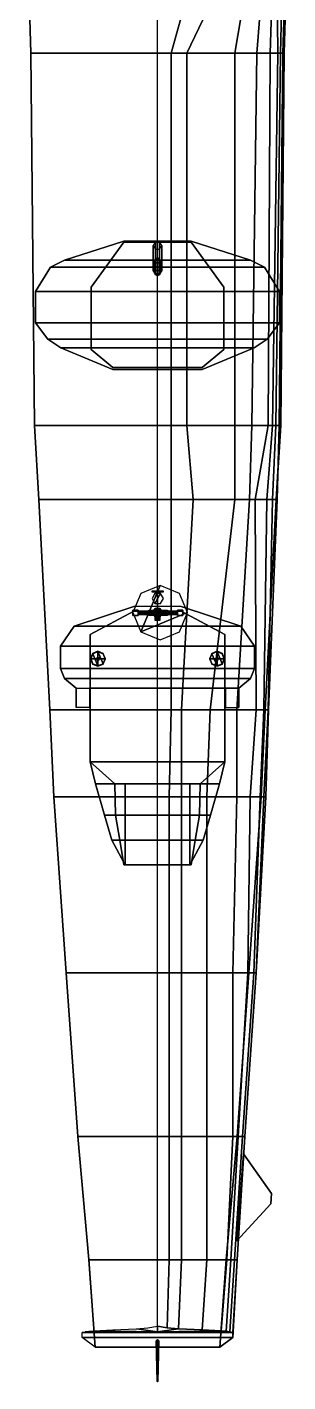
# Model space of a CAD drawing. Extents: x -5 to 5, y -58 to 57.
# Drawn here: x -5.3 to 5.3, y -58 to -3.3 of the extents above; entities that cross this region are included whole.
import ezdxf

# ---------------------------------------------------------------- set-up
doc = ezdxf.new("R2010")
doc.units = 0
doc.layers.get('0').update_dxf_attribs({"linetype": 'CONTINUOUS'})
doc.layers.add('RAILINGS', color=1, linetype='CONTINUOUS')

msp = doc.modelspace()

# ---------------------------------------------------------------- linework, layer by layer
for points in [[(-5.251, 0.676, 2.768), (-5.099, -4.398, 2.644), (5.099, -4.398, 2.644), (5.251, 0.676, 2.768)], [(1.956, 0.676, -3.329), (0.551, -4.398, -3.595), (0, -4.398, -3.623), (0, 0.676, -3.68)], [(3.618, 0.676, -2.816), (1.177, -4.398, -3.49), (0.551, -4.398, -3.595), (1.956, 0.676, -3.329)], [(3.969, 0.676, -2.673), (3.115, -4.398, -3.025), (1.177, -4.398, -3.49), (3.618, 0.676, -2.816)], [(4.406, 0.676, -2.398), (4.007, -4.398, -2.673), (3.115, -4.398, -3.025), (3.969, 0.676, -2.673)], [(4.7, 0.676, -2.132), (4.539, -4.398, -2.208), (4.007, -4.398, -2.673), (4.406, 0.676, -2.398)], [(4.795, 0.676, -1.99), (4.852, -4.398, -1.657), (4.539, -4.398, -2.208), (4.7, 0.676, -2.132)], [(5.08, 0.676, -1.344), (4.957, -4.398, -1.344), (4.852, -4.398, -1.657), (4.795, 0.676, -1.99)], [(5.204, 0.676, -0.822), (5.042, -4.398, -0.822), (4.957, -4.398, -1.344), (5.08, 0.676, -1.344)], [(5.099, -4.398, 2.644), (5.042, -4.398, -0.822), (5.204, 0.676, -0.822), (5.251, 0.676, 2.768)], [(-5.099, -4.398, 2.644), (-4.966, -19.411, 2.644), (4.966, -19.411, 2.644), (5.099, -4.398, 2.644)], [(0.551, -4.398, -3.595), (0.551, -19.411, -3.462), (0, -19.411, -3.623), (0, -4.398, -3.623)], [(1.177, -4.398, -3.49), (1.177, -19.411, -3.262), (0.551, -19.411, -3.462), (0.551, -4.398, -3.595)], [(3.115, -4.398, -3.025), (3.115, -19.411, -2.654), (1.177, -19.411, -3.262), (1.177, -4.398, -3.49)], [(4.007, -4.398, -2.673), (3.798, -19.411, -2.341), (3.115, -19.411, -2.654), (3.115, -4.398, -3.025)], [(4.539, -4.398, -2.208), (4.463, -19.411, -1.762), (3.798, -19.411, -2.341), (4.007, -4.398, -2.673)], [(4.852, -4.398, -1.657), (4.634, -19.411, -1.534), (4.463, -19.411, -1.762), (4.539, -4.398, -2.208)], [(4.957, -4.398, -1.344), (4.767, -19.411, -1.287), (4.634, -19.411, -1.534), (4.852, -4.398, -1.657)], [(5.042, -4.398, -0.822), (4.9, -19.411, -0.565), (4.767, -19.411, -1.287), (4.957, -4.398, -1.344)], [(4.966, -19.411, 2.644), (4.9, -19.411, -0.565), (5.042, -4.398, -0.822), (5.099, -4.398, 2.644)], [(-1.35, -11.98, 5.1), (-3.75, -12.75, 5.1), (3.74, -12.75, 5.1), (1.35, -11.98, 5.1)], [(-0.085, -12.013, 5.1), (-0.17, -12.16, 5.1), (-0.17, -13.16, 13.83), (-0.085, -13.01, 13.83)], [(0.085, -12.013, 5.1), (-0.085, -12.013, 5.1), (-0.085, -13.01, 13.83), (0.085, -13.01, 13.83)], [(0.17, -12.16, 5.1), (0.085, -12.013, 5.1), (0.085, -13.01, 13.83), (0.17, -13.16, 13.83)], [(-1.35, -12.02, 2.64), (-2.67, -13.84, 2.64), (-2.67, -13.84, 5.1), (-1.35, -12.02, 5.1)], [(-1.35, -12.02, 5.1), (1.35, -12.02, 5.1), (1.35, -12.02, 2.64), (-1.35, -12.02, 2.64)], [(-0.17, -12.16, 5.1), (-0.085, -12.307, 5.1), (-0.085, -13.31, 13.83), (-0.17, -13.16, 13.83)], [(-0.085, -12.307, 5.1), (0.085, -12.307, 5.1), (0.085, -13.31, 13.83), (-0.085, -13.31, 13.83)], [(0.085, -12.307, 5.1), (0.17, -12.16, 5.1), (0.17, -13.16, 13.83), (0.085, -13.31, 13.83)], [(1.35, -12.02, 5.1), (2.67, -13.84, 5.1), (2.67, -13.84, 2.64), (1.35, -12.02, 2.64)], [(-4.31, -13.03, 5.1), (-4.91, -14.01, 5.1), (4.91, -14.01, 5.1), (4.31, -13.03, 5.1)], [(-3.74, -12.75, 5.1), (-4.31, -13.03, 5.1), (4.31, -13.03, 5.1), (3.74, -12.75, 5.1)], [(0.17, -13.16, 13.83), (0.085, -13.01, 13.83), (-0.085, -13.01, 13.83), (-0.17, -13.16, 13.83)], [(0, -12.64, 12.75), (-0.13, -12.77, 12.75), (-0.1, -13.33, 20.96), (0, -13.27, 20.96)], [(0, -12.9, 12.75), (-0.13, -12.77, 12.75), (0, -12.64, 12.75), (0.13, -12.77, 12.75)], [(-0.13, -12.77, 12.75), (0, -12.9, 12.75), (0, -13.38, 20.96), (-0.1, -13.33, 20.96)], [(0.13, -12.77, 12.75), (0, -12.64, 12.75), (0, -13.27, 20.96), (0.1, -13.33, 20.96)], [(0, -12.9, 12.75), (0.13, -12.77, 12.75), (0.1, -13.33, 20.96), (0, -13.38, 20.96)], [(0.085, -13.31, 13.83), (0.17, -13.16, 13.83), (-0.17, -13.16, 13.83), (-0.085, -13.31, 13.83)], [(0.1, -13.33, 20.96), (0, -13.27, 20.96), (-0.1, -13.33, 20.96), (0, -13.38, 20.96)], [(-4.91, -14.01, 5.1), (-4.91, -15.28, 5.1), (4.91, -15.28, 5.1), (4.91, -14.01, 5.1)], [(-2.67, -13.84, 2.64), (-2.67, -16.35, 2.64), (-2.67, -16.35, 5.1), (-2.67, -13.84, 5.1)], [(2.67, -13.84, 5.1), (2.67, -16.35, 5.1), (2.67, -16.35, 2.64), (2.67, -13.84, 2.64)], [(-4.91, -15.28, 5.1), (-4.42, -15.93, 5.1), (4.42, -15.93, 5.1), (4.91, -15.28, 5.1)], [(-4.42, -15.93, 5.1), (-3.89, -16.28, 5.1), (3.89, -16.28, 5.1), (4.42, -15.93, 5.1)], [(-3.89, -16.28, 5.1), (-1.8, -17.15, 5.1), (1.8, -17.15, 5.1), (3.89, -16.28, 5.1)], [(-2.67, -16.35, 2.64), (-1.8, -17.07, 2.64), (-1.8, -17.07, 5.1), (-2.67, -16.35, 5.1)], [(2.67, -16.35, 5.1), (1.8, -17.07, 5.1), (1.8, -17.07, 2.64), (2.67, -16.35, 2.64)], [(-1.8, -17.07, 2.64), (1.8, -17.07, 2.64), (1.8, -17.07, 5.1), (-1.8, -17.07, 5.1)], [(-4.966, -19.411, 2.644), (-4.786, -22.4, 2.644), (4.786, -22.4, 2.644), (4.966, -19.411, 2.644)], [(0.551, -19.411, -3.462), (0.551, -22.4, -3.3), (0, -22.4, -3.623), (0, -19.411, -3.623)], [(1.177, -19.411, -3.262), (1.443, -22.4, -2.854), (0.551, -22.4, -3.3), (0.551, -19.411, -3.462)], [(3.115, -19.411, -2.654), (3.115, -22.4, -2.199), (1.443, -22.4, -2.854), (1.177, -19.411, -3.262)], [(3.798, -19.411, -2.341), (3.703, -22.4, -1.914), (3.115, -22.4, -2.199), (3.115, -19.411, -2.654)], [(4.463, -19.411, -1.762), (3.931, -22.4, -1.762), (3.703, -22.4, -1.914), (3.798, -19.411, -2.341)], [(4.634, -19.411, -1.534), (4.397, -22.4, -1.335), (3.931, -22.4, -1.762), (4.463, -19.411, -1.762)], [(4.767, -19.411, -1.287), (4.634, -22.4, -0.974), (4.397, -22.4, -1.335), (4.634, -19.411, -1.534)], [(4.9, -19.411, -0.565), (4.824, -22.4, -0.357), (4.634, -22.4, -0.974), (4.767, -19.411, -1.287)], [(4.786, -22.4, 2.644), (4.824, -22.4, -0.357), (4.9, -19.411, -0.565), (4.966, -19.411, 2.644)], [(-4.786, -22.4, 2.644), (-4.33, -30.882, 2.893), (4.33, -30.882, 2.893), (4.786, -22.4, 2.644)], [(0.551, -22.4, -3.3), (0.551, -30.882, -2.738), (0, -30.882, -3.308), (0, -22.4, -3.623)], [(1.443, -22.4, -2.854), (0.969, -30.882, -2.472), (0.551, -30.882, -2.738), (0.551, -22.4, -3.3)], [(3.115, -22.4, -2.199), (2.127, -30.882, -1.969), (0.969, -30.882, -2.472), (1.443, -22.4, -2.854)], [(3.703, -22.4, -1.914), (3.2, -30.882, -1.551), (2.127, -30.882, -1.969), (3.115, -22.4, -2.199)], [(3.931, -22.4, -1.762), (3.979, -30.882, -1.086), (3.2, -30.882, -1.551), (3.703, -22.4, -1.914)], [(4.397, -22.4, -1.335), (4.283, -30.882, -0.744), (3.979, -30.882, -1.086), (3.931, -22.4, -1.762)], [(4.634, -22.4, -0.974), (4.463, -30.882, -0.051), (4.283, -30.882, -0.744), (4.397, -22.4, -1.335)], [(4.33, -30.882, 2.893), (4.472, -30.882, 0.624), (4.824, -22.4, -0.357), (4.786, -22.4, 2.644)], [(4.824, -22.4, -0.357), (4.472, -30.882, 0.624), (4.463, -30.882, -0.051), (4.634, -22.4, -0.974)], [(-0.668, -26.182, 6.14), (-0.99, -26.96, 6.14), (-0.668, -27.738, 6.14), (0.11, -25.86, 6.14)], [(0.11, -25.86, 6.14), (-0.668, -27.738, 6.14), (1.21, -26.96, 6.14), (0.888, -26.182, 6.14)], [(-0.105, -26.589, 6.83), (0.125, -26.191, 6.83), (-0.105, -26.191, 6.83), (-0.22, -26.39, 6.83)], [(-0.21, -26.08, 7.33), (0.23, -26.08, 7.33), (0.23, -26.13, 7.05), (-0.21, -26.13, 7.05)], [(0.125, -26.589, 6.83), (0.24, -26.39, 6.83), (0.125, -26.191, 6.83), (-0.105, -26.589, 6.83)], [(0, -26.13, 6.83), (0, -26.13, 7.05), (0, -26.08, 7.33), (0, -26.09, 6.81)], [(0, -26.38, 6.83), (0, -26.13, 6.83), (0, -26.09, 6.81), (0, -26.45, 6.8)], [(-0.95, -26.71, 5.04), (-3.35, -27.51, 5.04), (3.35, -27.51, 5.04), (0.95, -26.71, 5.04)], [(0, -26.8, 6.72), (0, -26.47, 6.83), (0, -26.38, 6.83), (0, -26.8, 6.65)], [(-2.71, -27.84, 5.04), (-0.95, -26.9, 5.04), (-0.95, -26.9, 2.77), (-2.71, -27.84, 2.8)], [(-0.78, -27.08, 7.55), (-0.99, -27.08, 7.55), (-0.99, -26.86, 7.55), (-0.78, -26.86, 7.55)], [(-0.99, -26.86, 7.55), (-0.99, -27.08, 7.55), (-0.99, -27.08, 7.77), (-0.99, -26.86, 7.77)], [(-0.78, -26.86, 7.55), (-0.99, -26.86, 7.55), (-0.99, -26.86, 7.77), (-0.78, -26.86, 7.77)], [(-0.99, -26.86, 7.77), (-0.99, -27.08, 7.77), (-0.78, -27.08, 7.77), (-0.78, -26.86, 7.77)], [(-0.78, -27.08, 7.77), (-0.99, -27.08, 7.77), (-0.99, -27.08, 7.55), (-0.78, -27.08, 7.55)], [(0.95, -26.9, 2.77), (-0.95, -26.9, 2.77), (-0.95, -26.9, 5.04), (0.95, -26.9, 5.04)], [(-0.78, -26.86, 7.77), (-0.78, -27.08, 7.77), (-0.78, -27.08, 7.55), (-0.78, -26.86, 7.55)], [(0.81, -26.9, 7.66), (0.81, -26.935, 7.599), (-0.78, -26.935, 7.599), (-0.78, -26.9, 7.66)], [(0.81, -26.935, 7.721), (0.81, -26.9, 7.66), (-0.78, -26.9, 7.66), (-0.78, -26.935, 7.721)], [(0.81, -26.935, 7.599), (0.81, -27.005, 7.599), (-0.78, -27.005, 7.599), (-0.78, -26.935, 7.599)], [(0.81, -27.005, 7.721), (0.81, -26.935, 7.721), (-0.78, -26.935, 7.721), (-0.78, -27.005, 7.721)], [(0.81, -27.005, 7.599), (0.81, -27.04, 7.66), (-0.78, -27.04, 7.66), (-0.78, -27.005, 7.599)], [(0.81, -27.04, 7.66), (0.81, -27.005, 7.721), (-0.78, -27.005, 7.721), (-0.78, -27.04, 7.66)], [(1.21, -26.96, 6.14), (-0.668, -27.738, 6.14), (0.11, -28.06, 6.14), (0.888, -27.738, 6.14)], [(-0.35, -27.08, 7.37), (-0.35, -27.08, 7.82), (-0.35, -26.86, 7.82), (-0.35, -26.86, 7.37)], [(0.4, -27.08, 7.37), (-0.35, -27.08, 7.37), (-0.35, -26.86, 7.37), (0.4, -26.86, 7.37)], [(-0.1, -26.787, 5.04), (-0.2, -26.96, 5.04), (-0.2, -26.96, 6.14), (-0.1, -26.787, 6.14)], [(-0.2, -26.96, 5.04), (-0.1, -27.133, 5.04), (-0.1, -27.133, 6.14), (-0.2, -26.96, 6.14)], [(0, -26.82, 6.57), (-0.13, -26.895, 6.57), (-0.13, -27.045, 6.57), (0.13, -26.895, 6.57)], [(0, -26.82, 6.14), (-0.13, -26.895, 6.14), (-0.13, -26.895, 6.57), (0, -26.82, 6.57)], [(0.13, -26.895, 6.57), (-0.13, -27.045, 6.57), (0, -27.12, 6.57), (0.13, -27.045, 6.57)], [(-0.13, -26.895, 6.14), (-0.13, -27.045, 6.14), (-0.13, -27.045, 6.57), (-0.13, -26.895, 6.57)], [(-0.13, -27.045, 6.14), (0, -27.12, 6.14), (0, -27.12, 6.57), (-0.13, -27.045, 6.57)], [(0.1, -26.787, 5.04), (-0.1, -26.787, 5.04), (-0.1, -26.787, 6.14), (0.1, -26.787, 6.14)], [(-0.1, -27.133, 5.04), (0.1, -27.133, 5.04), (0.1, -27.133, 6.14), (-0.1, -27.133, 6.14)], [(0.09, -27.28, 6.99), (-0.09, -27.28, 6.99), (-0.09, -26.86, 6.99), (0.09, -26.86, 6.99)], [(0.09, -27.28, 7.2), (-0.09, -27.28, 7.2), (-0.09, -26.86, 7.2), (0.09, -26.86, 7.2)], [(0, -26.89, 6.57), (-0.069, -26.93, 6.57), (-0.069, -26.93, 7.37), (0, -26.89, 7.37)], [(-0.069, -26.93, 6.57), (-0.069, -27.01, 6.57), (-0.069, -27.01, 7.37), (-0.069, -26.93, 7.37)], [(-0.069, -27.01, 6.57), (0, -27.05, 6.57), (0, -27.05, 7.37), (-0.069, -27.01, 7.37)], [(0, -27.11, 6.9), (0, -27.27, 6.9), (-0.069, -27.23, 6.9), (-0.069, -27.15, 6.9)], [(0, -27.27, 7.31), (0, -27.11, 7.31), (-0.069, -27.15, 7.31), (-0.069, -27.23, 7.31)], [(0, -27.11, 6.9), (-0.069, -27.15, 6.9), (-0.069, -27.15, 7.31), (0, -27.11, 7.31)], [(-0.069, -27.15, 6.9), (-0.069, -27.23, 6.9), (-0.069, -27.23, 7.31), (-0.069, -27.15, 7.31)], [(-0.069, -27.23, 6.9), (0, -27.27, 6.9), (0, -27.27, 7.31), (-0.069, -27.23, 7.31)], [(0, -26.89, 6.72), (0, -26.8, 6.72), (0, -26.8, 6.65), (0, -26.89, 6.65)], [(0.13, -26.895, 6.14), (0, -26.82, 6.14), (0, -26.82, 6.57), (0.13, -26.895, 6.57)], [(0.069, -26.93, 6.57), (0, -26.89, 6.57), (0, -26.89, 7.37), (0.069, -26.93, 7.37)], [(0, -27.05, 6.57), (0.069, -27.01, 6.57), (0.069, -27.01, 7.37), (0, -27.05, 7.37)], [(0, -27.12, 6.14), (0.13, -27.045, 6.14), (0.13, -27.045, 6.57), (0, -27.12, 6.57)], [(0.069, -27.15, 6.9), (0.069, -27.23, 6.9), (0, -27.27, 6.9), (0, -27.11, 6.9)], [(0.069, -27.23, 7.31), (0.069, -27.15, 7.31), (0, -27.11, 7.31), (0, -27.27, 7.31)], [(0.069, -27.15, 6.9), (0, -27.11, 6.9), (0, -27.11, 7.31), (0.069, -27.15, 7.31)], [(0, -27.27, 6.9), (0.069, -27.23, 6.9), (0.069, -27.23, 7.31), (0, -27.27, 7.31)], [(0.069, -27.01, 6.57), (0.069, -26.93, 6.57), (0.069, -26.93, 7.37), (0.069, -27.01, 7.37)], [(0.069, -27.23, 6.9), (0.069, -27.15, 6.9), (0.069, -27.15, 7.31), (0.069, -27.23, 7.31)], [(0.2, -26.96, 5.04), (0.1, -26.787, 5.04), (0.1, -26.787, 6.14), (0.2, -26.96, 6.14)], [(0.1, -27.133, 5.04), (0.2, -26.96, 5.04), (0.2, -26.96, 6.14), (0.1, -27.133, 6.14)], [(0.13, -27.045, 6.14), (0.13, -26.895, 6.14), (0.13, -26.895, 6.57), (0.13, -27.045, 6.57)], [(0.4, -27.08, 7.37), (0.4, -27.08, 7.82), (0.4, -26.86, 7.82), (0.4, -26.86, 7.37)], [(0.81, -26.86, 7.77), (0.81, -27.08, 7.77), (1.02, -27.08, 7.77), (1.02, -26.86, 7.77)], [(1.02, -27.08, 7.55), (0.81, -27.08, 7.55), (0.81, -26.86, 7.55), (1.02, -26.86, 7.55)], [(0.81, -26.86, 7.55), (0.81, -27.08, 7.55), (0.81, -27.08, 7.77), (0.81, -26.86, 7.77)], [(1.02, -26.86, 7.55), (0.81, -26.86, 7.55), (0.81, -26.86, 7.77), (1.02, -26.86, 7.77)], [(1.02, -27.08, 7.77), (0.81, -27.08, 7.77), (0.81, -27.08, 7.55), (1.02, -27.08, 7.55)], [(2.71, -27.84, 2.8), (0.95, -26.9, 2.77), (0.95, -26.9, 5.04), (2.71, -27.84, 5.04)], [(1.02, -26.86, 7.77), (1.02, -27.08, 7.77), (1.02, -27.08, 7.55), (1.02, -26.86, 7.55)], [(-3.35, -27.51, 5.04), (-3.91, -28.31, 5.04), (3.91, -28.31, 5.04), (3.35, -27.51, 5.04)], [(-2.71, -27.84, 2.8), (-2.71, -32.98, 2.91), (-2.71, -32.98, 5.04), (-2.71, -27.84, 5.04)], [(2.71, -27.84, 5.04), (2.71, -32.98, 5.04), (2.71, -32.98, 2.91), (2.71, -27.84, 2.8)], [(-3.91, -28.31, 5.04), (-3.91, -29.21, 5.04), (3.91, -29.21, 5.04), (3.91, -28.31, 5.04)], [(-2.69, -28.82, 5.16), (-2.605, -28.615, 5.16), (-2.612, -28.608, 5.04), (-2.7, -28.82, 5.04)], [(-2.605, -29.025, 5.16), (-2.69, -28.82, 5.16), (-2.7, -28.82, 5.04), (-2.612, -29.032, 5.04)], [(-2.69, -28.82, 5.16), (-2.605, -29.025, 5.16), (-2.4, -29.11, 5.16), (-2.605, -28.615, 5.16)], [(-2.34, -28.82, 5.78), (-2.46, -28.82, 5.78), (-2.69, -28.82, 5.16), (-2.11, -28.82, 5.16)], [(-2.11, -28.82, 5.16), (-2.69, -28.82, 5.16), (-2.46, -28.82, 5.78), (-2.34, -28.82, 5.78)], [(-2.605, -28.615, 5.16), (-2.4, -28.53, 5.16), (-2.4, -28.52, 5.04), (-2.612, -28.608, 5.04)], [(-2.605, -28.615, 5.16), (-2.4, -29.11, 5.16), (-2.195, -29.025, 5.16), (-2.4, -28.53, 5.16)], [(-2.43, -28.768, 5.16), (-2.46, -28.82, 5.16), (-2.46, -28.82, 6.35), (-2.43, -28.768, 6.35)], [(-2.46, -28.82, 5.16), (-2.43, -28.872, 5.16), (-2.43, -28.872, 6.35), (-2.46, -28.82, 6.35)], [(-2.37, -28.768, 5.16), (-2.43, -28.768, 5.16), (-2.43, -28.768, 6.35), (-2.37, -28.768, 6.35)], [(-2.43, -28.872, 5.16), (-2.37, -28.872, 5.16), (-2.37, -28.872, 6.35), (-2.43, -28.872, 6.35)], [(-2.4, -28.53, 5.16), (-2.195, -28.615, 5.16), (-2.188, -28.608, 5.04), (-2.4, -28.52, 5.04)], [(-2.4, -28.88, 5.78), (-2.4, -28.76, 5.78), (-2.4, -28.53, 5.16), (-2.4, -29.11, 5.16)], [(-2.4, -29.11, 5.16), (-2.4, -28.53, 5.16), (-2.4, -28.76, 5.78), (-2.4, -28.88, 5.78)], [(-2.4, -28.53, 5.16), (-2.195, -29.025, 5.16), (-2.11, -28.82, 5.16), (-2.195, -28.615, 5.16)], [(-2.34, -28.82, 5.16), (-2.37, -28.768, 5.16), (-2.37, -28.768, 6.35), (-2.34, -28.82, 6.35)], [(-2.37, -28.872, 5.16), (-2.34, -28.82, 5.16), (-2.34, -28.82, 6.35), (-2.37, -28.872, 6.35)], [(-2.195, -28.615, 5.16), (-2.11, -28.82, 5.16), (-2.1, -28.82, 5.04), (-2.188, -28.608, 5.04)], [(-2.11, -28.82, 5.16), (-2.195, -29.025, 5.16), (-2.188, -29.032, 5.04), (-2.1, -28.82, 5.04)], [(2.11, -28.82, 5.16), (2.195, -28.615, 5.16), (2.188, -28.608, 5.04), (2.1, -28.82, 5.04)], [(2.195, -29.025, 5.16), (2.11, -28.82, 5.16), (2.1, -28.82, 5.04), (2.188, -29.032, 5.04)], [(2.11, -28.82, 5.16), (2.195, -29.025, 5.16), (2.4, -29.11, 5.16), (2.195, -28.615, 5.16)], [(2.46, -28.82, 5.78), (2.34, -28.82, 5.78), (2.11, -28.82, 5.16), (2.69, -28.82, 5.16)], [(2.69, -28.82, 5.16), (2.11, -28.82, 5.16), (2.34, -28.82, 5.78), (2.46, -28.82, 5.78)], [(2.195, -28.615, 5.16), (2.4, -28.53, 5.16), (2.4, -28.52, 5.04), (2.188, -28.608, 5.04)], [(2.195, -28.615, 5.16), (2.4, -29.11, 5.16), (2.605, -29.025, 5.16), (2.4, -28.53, 5.16)], [(2.37, -28.768, 5.16), (2.34, -28.82, 5.16), (2.34, -28.82, 6.35), (2.37, -28.768, 6.35)], [(2.34, -28.82, 5.16), (2.37, -28.872, 5.16), (2.37, -28.872, 6.35), (2.34, -28.82, 6.35)], [(2.43, -28.768, 5.16), (2.37, -28.768, 5.16), (2.37, -28.768, 6.35), (2.43, -28.768, 6.35)], [(2.37, -28.872, 5.16), (2.43, -28.872, 5.16), (2.43, -28.872, 6.35), (2.37, -28.872, 6.35)], [(2.4, -28.53, 5.16), (2.605, -28.615, 5.16), (2.612, -28.608, 5.04), (2.4, -28.52, 5.04)], [(2.4, -28.88, 5.78), (2.4, -28.76, 5.78), (2.4, -28.53, 5.16), (2.4, -29.11, 5.16)], [(2.4, -29.11, 5.16), (2.4, -28.53, 5.16), (2.4, -28.76, 5.78), (2.4, -28.88, 5.78)], [(2.4, -28.53, 5.16), (2.605, -29.025, 5.16), (2.69, -28.82, 5.16), (2.605, -28.615, 5.16)], [(2.46, -28.82, 5.16), (2.43, -28.768, 5.16), (2.43, -28.768, 6.35), (2.46, -28.82, 6.35)], [(2.43, -28.872, 5.16), (2.46, -28.82, 5.16), (2.46, -28.82, 6.35), (2.43, -28.872, 6.35)], [(2.605, -28.615, 5.16), (2.69, -28.82, 5.16), (2.7, -28.82, 5.04), (2.612, -28.608, 5.04)], [(2.69, -28.82, 5.16), (2.605, -29.025, 5.16), (2.612, -29.032, 5.04), (2.7, -28.82, 5.04)], [(-3.91, -29.21, 5.04), (-3.74, -29.61, 5.04), (3.74, -29.61, 5.04), (3.91, -29.21, 5.04)], [(-2.4, -29.11, 5.16), (-2.605, -29.025, 5.16), (-2.612, -29.032, 5.04), (-2.4, -29.12, 5.04)], [(-2.195, -29.025, 5.16), (-2.4, -29.11, 5.16), (-2.4, -29.12, 5.04), (-2.188, -29.032, 5.04)], [(2.4, -29.11, 5.16), (2.195, -29.025, 5.16), (2.188, -29.032, 5.04), (2.4, -29.12, 5.04)], [(2.605, -29.025, 5.16), (2.4, -29.11, 5.16), (2.4, -29.12, 5.04), (2.612, -29.032, 5.04)], [(-3.74, -29.61, 5.04), (-3.27, -30.01, 5.04), (3.27, -30.01, 5.04), (3.74, -29.61, 5.04)], [(-2.74, -30.01, 5.04), (-2.74, -30.79, 2.88), (-3.27, -30.79, 2.88), (-3.27, -30.01, 5.04)], [(-2.71, -32.98, 5.04), (2.71, -32.98, 5.04), (2.71, -30.01, 5.04), (-2.71, -30.01, 5.04)], [(2.74, -30.01, 5.04), (2.74, -30.79, 2.88), (3.27, -30.79, 2.88), (3.27, -30.01, 5.04)], [(-4.33, -30.882, 2.893), (-4.169, -34.385, 2.913), (4.169, -34.385, 2.913), (4.33, -30.882, 2.893)], [(0.551, -30.882, -2.738), (0.465, -34.385, -2.442), (0, -34.385, -2.841), (0, -30.882, -3.308)], [(0.969, -30.882, -2.472), (0.969, -34.385, -2.139), (0.465, -34.385, -2.442), (0.551, -30.882, -2.738)], [(2.127, -30.882, -1.969), (1.985, -34.385, -1.635), (0.969, -34.385, -2.139), (0.969, -30.882, -2.472)], [(3.2, -30.882, -1.551), (3.2, -34.385, -1.236), (1.985, -34.385, -1.635), (2.127, -30.882, -1.969)], [(3.979, -30.882, -1.086), (3.732, -34.385, -0.999), (3.2, -34.385, -1.236), (3.2, -30.882, -1.551)], [(4.283, -30.882, -0.744), (4.14, -34.385, -0.581), (3.732, -34.385, -0.999), (3.979, -30.882, -1.086)], [(4.463, -30.882, -0.051), (4.283, -34.385, -0.031), (4.14, -34.385, -0.581), (4.283, -30.882, -0.744)], [(4.169, -34.385, 2.913), (4.359, -34.385, 0.644), (4.472, -30.882, 0.624), (4.33, -30.882, 2.893)], [(4.472, -30.882, 0.624), (4.359, -34.385, 0.644), (4.283, -34.385, -0.031), (4.463, -30.882, -0.051)], [(-2.71, -32.98, 2.9), (-1.72, -33.87, 2.91), (-1.72, -33.87, 5.04), (-2.71, -32.98, 5.04)], [(-1.72, -33.87, 5.04), (1.72, -33.87, 5.04), (2.71, -32.98, 5.04), (-2.71, -32.98, 5.04)], [(-2.71, -32.98, 5.04), (-2.5, -33.87, 5.66), (-1.72, -33.87, 5.04), (-2.71, -32.98, 5.04)], [(-2.71, -32.98, 5.04), (-1.72, -33.87, 5.04), (-2.5, -33.87, 5.66), (-2.71, -32.98, 5.04)], [(2.71, -32.98, 5.04), (1.72, -33.87, 5.04), (1.72, -33.87, 2.91), (2.71, -32.98, 2.9)], [(2.71, -32.98, 5.04), (1.72, -33.87, 5.04), (2.5, -33.87, 5.66), (2.71, -32.98, 5.04)], [(2.71, -32.98, 5.04), (2.5, -33.87, 5.66), (1.72, -33.87, 5.04), (2.71, -32.98, 5.04)], [(-2.5, -33.87, 5.66), (-2.13, -35.13, 5.99), (-1.69, -35.13, 5.67), (-1.72, -33.87, 5.04)], [(-1.72, -33.87, 5.04), (-1.69, -35.13, 5.67), (-2.13, -35.13, 5.99), (-2.5, -33.87, 5.66)], [(-1.72, -33.87, 2.91), (1.72, -33.87, 2.91), (1.72, -33.87, 5.04), (-1.72, -33.87, 5.04)], [(-1.72, -33.87, 5.04), (-1.69, -35.13, 5.67), (1.69, -35.13, 5.67), (1.72, -33.87, 5.04)], [(1.72, -33.87, 5.04), (1.69, -35.13, 5.67), (-1.69, -35.13, 5.67), (-1.72, -33.87, 5.04)], [(-1.3, -33.87, 5.04), (-1.3, -34.12, 4.52), (-1.3, -35.13, 5.22), (-1.3, -35.13, 5.67)], [(-1.3, -35.13, 5.67), (-1.3, -35.13, 5.22), (-1.3, -34.12, 4.52), (-1.3, -33.87, 5.04)], [(-1.3, -33.87, 5.04), (-1.3, -34.12, 4.52), (-1.3, -34, 2.91), (-1.3, -33.87, 2.91)], [(-1.3, -33.87, 2.91), (-1.3, -34, 2.91), (-1.3, -34.12, 4.52), (-1.3, -33.87, 5.04)], [(1.3, -33.87, 5.04), (1.3, -34.12, 4.52), (1.3, -35.13, 5.22), (1.3, -35.13, 5.67)], [(1.3, -35.13, 5.67), (1.3, -35.13, 5.22), (1.3, -34.12, 4.52), (1.3, -33.87, 5.04)], [(1.3, -33.87, 5.04), (1.3, -34.12, 4.52), (1.3, -34, 2.91), (1.3, -33.87, 2.91)], [(1.3, -33.87, 2.91), (1.3, -34, 2.91), (1.3, -34.12, 4.52), (1.3, -33.87, 5.04)], [(1.72, -33.87, 5.04), (1.69, -35.13, 5.67), (2.13, -35.13, 5.99), (2.5, -33.87, 5.66)], [(2.5, -33.87, 5.66), (2.13, -35.13, 5.99), (1.69, -35.13, 5.67), (1.72, -33.87, 5.04)], [(-4.169, -34.385, 2.913), (-3.684, -41.478, 2.822), (3.684, -41.478, 2.822), (4.169, -34.385, 2.913)], [(0.465, -34.385, -2.442), (0.465, -41.478, -1.707), (0, -41.478, -1.954), (0, -34.385, -2.841)], [(0.969, -34.385, -2.139), (0.969, -41.478, -1.46), (0.465, -41.478, -1.707), (0.465, -34.385, -2.442)], [(1.985, -34.385, -1.635), (1.985, -41.478, -1.014), (0.969, -41.478, -1.46), (0.969, -34.385, -2.139)], [(3.2, -34.385, -1.236), (3.039, -41.478, -0.701), (1.985, -41.478, -1.014), (1.985, -34.385, -1.635)], [(3.732, -34.385, -0.999), (3.637, -41.478, -0.568), (3.039, -41.478, -0.701), (3.2, -34.385, -1.236)], [(4.14, -34.385, -0.581), (3.884, -41.478, -0.245), (3.637, -41.478, -0.568), (3.732, -34.385, -0.999)], [(3.684, -41.478, 2.822), (3.969, -41.478, 0.534), (4.359, -34.385, 0.644), (4.169, -34.385, 2.913)], [(4.283, -34.385, -0.031), (3.969, -41.478, 0.097), (3.884, -41.478, -0.245), (4.14, -34.385, -0.581)], [(4.359, -34.385, 0.644), (3.969, -41.478, 0.534), (3.969, -41.478, 0.097), (4.283, -34.385, -0.031)], [(-1.69, -35.13, 5.67), (-1.52, -36.13, 5.95), (-1.84, -36.13, 6.13), (-2.13, -35.13, 5.99)], [(-2.13, -35.13, 5.99), (-1.84, -36.13, 6.13), (-1.52, -36.13, 5.95), (-1.69, -35.13, 5.67)], [(-1.69, -35.13, 5.67), (-1.52, -36.13, 5.95), (1.52, -36.13, 5.95), (1.69, -35.13, 5.67)], [(1.69, -35.13, 5.67), (1.52, -36.13, 5.95), (-1.52, -36.13, 5.95), (-1.69, -35.13, 5.67)], [(-1.3, -36.13, 5.95), (-1.3, -36.13, 5.79), (-1.3, -35.13, 5.22), (-1.3, -35.13, 5.67)], [(-1.3, -35.13, 5.67), (-1.3, -35.13, 5.22), (-1.3, -36.13, 5.79), (-1.3, -36.13, 5.95)], [(1.3, -36.13, 5.95), (1.3, -36.13, 5.79), (1.3, -35.13, 5.22), (1.3, -35.13, 5.67)], [(1.3, -35.13, 5.67), (1.3, -35.13, 5.22), (1.3, -36.13, 5.79), (1.3, -36.13, 5.95)], [(1.69, -35.13, 5.67), (1.52, -36.13, 5.95), (1.84, -36.13, 6.13), (2.13, -35.13, 5.99)], [(2.13, -35.13, 5.99), (1.84, -36.13, 6.13), (1.52, -36.13, 5.95), (1.69, -35.13, 5.67)], [(-1.84, -36.13, 6.13), (-1.36, -37.03, 6.17), (-1.36, -37.13, 6), (-1.52, -36.13, 5.95)], [(-1.52, -36.13, 5.95), (-1.36, -37.13, 6), (-1.36, -37.03, 6.17), (-1.84, -36.13, 6.13)], [(-1.52, -36.13, 5.95), (-1.36, -37.13, 6), (1.36, -37.13, 6), (1.52, -36.13, 5.95)], [(1.52, -36.13, 5.95), (1.36, -37.13, 6), (-1.36, -37.13, 6), (-1.52, -36.13, 5.95)], [(-1.3, -36.13, 5.95), (-1.3, -36.13, 5.78), (-1.3, -37.13, 5.94), (-1.3, -37.13, 6)], [(-1.3, -37.13, 6), (-1.3, -37.13, 5.94), (-1.3, -36.13, 5.78), (-1.3, -36.13, 5.95)], [(1.3, -37.13, 6), (1.3, -37.13, 5.94), (1.3, -36.13, 5.78), (1.3, -36.13, 5.95)], [(1.3, -36.13, 5.95), (1.3, -36.13, 5.78), (1.3, -37.13, 5.94), (1.3, -37.13, 6)], [(1.84, -36.13, 6.13), (1.36, -37.03, 6.17), (1.36, -37.13, 6), (1.52, -36.13, 5.95)], [(1.52, -36.13, 5.95), (1.36, -37.13, 6), (1.36, -37.03, 6.17), (1.84, -36.13, 6.13)], [(-3.684, -41.478, 2.822), (-3.21, -48.085, 2.791), (3.21, -48.085, 2.791), (3.684, -41.478, 2.822)], [(0.465, -41.478, -1.707), (0.465, -48.085, -0.989), (0, -48.085, -1.15), (0, -41.478, -1.954)], [(0.969, -41.478, -1.46), (0.969, -48.085, -0.837), (0.465, -48.085, -0.989), (0.465, -41.478, -1.707)], [(1.985, -41.478, -1.014), (1.985, -48.085, -0.571), (0.969, -48.085, -0.837), (0.969, -41.478, -1.46)], [(3.039, -41.478, -0.701), (3.039, -48.085, -0.457), (1.985, -48.085, -0.571), (1.985, -41.478, -1.014)], [(3.637, -41.478, -0.568), (3.248, -48.085, -0.457), (3.039, -48.085, -0.457), (3.039, -41.478, -0.701)], [(3.21, -48.085, 2.791), (3.523, -48.085, 0.635), (3.969, -41.478, 0.534), (3.684, -41.478, 2.822)], [(3.884, -41.478, -0.245), (3.428, -48.085, -0.305), (3.248, -48.085, -0.457), (3.637, -41.478, -0.568)], [(3.969, -41.478, 0.097), (3.523, -48.085, 0.008), (3.428, -48.085, -0.305), (3.884, -41.478, -0.245)], [(3.969, -41.478, 0.534), (3.523, -48.085, 0.635), (3.523, -48.085, 0.008), (3.969, -41.478, 0.097)], [(-3.21, -48.085, 2.791), (-2.763, -53.054, 2.84), (2.763, -53.054, 2.84), (3.21, -48.085, 2.791)], [(0.465, -48.085, -0.989), (0.465, -53.054, -0.426), (0, -53.054, -0.521), (0, -48.085, -1.15)], [(0.969, -48.085, -0.837), (0.969, -53.054, -0.322), (0.465, -53.054, -0.426), (0.465, -48.085, -0.989)], [(1.985, -48.085, -0.571), (1.985, -53.054, -0.18), (0.969, -53.054, -0.322), (0.969, -48.085, -0.837)], [(3.039, -48.085, -0.457), (2.792, -53.054, -0.104), (1.985, -53.054, -0.18), (1.985, -48.085, -0.571)], [(2.763, -53.054, 2.84), (3.21, -53.054, 0.751), (3.523, -48.085, 0.635), (3.21, -48.085, 2.791)], [(3.248, -48.085, -0.457), (2.953, -53.054, -0.094), (2.792, -53.054, -0.104), (3.039, -48.085, -0.457)], [(3.428, -48.085, -0.305), (3.096, -53.054, -0.018), (2.953, -53.054, -0.094), (3.248, -48.085, -0.457)], [(3.523, -48.085, 0.008), (3.21, -53.054, 0.124), (3.096, -53.054, -0.018), (3.428, -48.085, -0.305)], [(3.523, -48.085, 0.635), (3.21, -53.054, 0.751), (3.21, -53.054, 0.124), (3.523, -48.085, 0.008)], [(3.2, -52.29, 0.66), (3.47, -48.79, 0.66), (4.59, -50.38, 0.66), (4.57, -50.8, 0.66)], [(4.57, -50.8, 0.66), (4.59, -50.38, 0.66), (3.47, -48.79, 0.66), (3.2, -52.29, 0.66)], [(-2.763, -53.054, 2.84), (-2.51, -56.58, 2.84), (2.51, -56.58, 2.84), (2.763, -53.054, 2.84)], [(0.465, -53.054, -0.426), (0.39, -55.8, -0.29), (0, -55.73, -0.33), (0, -53.054, -0.521)], [(0.969, -53.054, -0.322), (0.84, -55.84, -0.24), (0.39, -55.8, -0.29), (0.465, -53.054, -0.426)], [(1.985, -53.054, -0.18), (1.8, -55.88, -0.18), (0.84, -55.84, -0.24), (0.969, -53.054, -0.322)], [(2.792, -53.054, -0.104), (2.57, -55.92, -0.104), (1.8, -55.88, -0.18), (1.985, -53.054, -0.18)], [(2.51, -56.58, 2.84), (3.03, -56.19, 0.751), (3.21, -53.054, 0.751), (2.763, -53.054, 2.84)], [(2.953, -53.054, -0.094), (2.76, -55.94, -0.094), (2.57, -55.92, -0.104), (2.792, -53.054, -0.104)], [(3.096, -53.054, -0.018), (2.92, -55.96, -0.018), (2.76, -55.94, -0.094), (2.953, -53.054, -0.094)], [(3.21, -53.054, 0.124), (3.03, -55.99, 0.124), (2.92, -55.96, -0.018), (3.096, -53.054, -0.018)], [(3.21, -53.054, 0.751), (3.03, -56.19, 0.751), (3.03, -55.99, 0.124), (3.21, -53.054, 0.124)], [(-3.03, -55.99, 0.124), (-2.92, -55.96, -0.018), (2.92, -55.96, -0.018), (3.03, -55.99, 0.124)], [(-3.03, -56.19, 0.751), (-3.03, -55.99, 0.124), (3.03, -55.99, 0.124), (3.03, -56.19, 0.751)], [(-2.51, -56.58, 2.84), (-3.03, -56.19, 0.751), (3.03, -56.19, 0.751), (2.51, -56.58, 2.84)], [(-2.76, -55.94, -0.094), (-2.57, -55.92, -0.104), (0, -55.96, -0.018), (-2.92, -55.96, -0.018)], [(-2.57, -55.92, -0.104), (-1.8, -55.88, -0.18), (-0.84, -55.84, -0.24), (0, -55.96, -0.018)], [(-0.39, -55.8, -0.29), (0, -55.73, -0.33), (0, -55.96, -0.018), (-0.84, -55.84, -0.24)], [(0.39, -55.8, -0.29), (0.84, -55.84, -0.24), (0, -55.96, -0.018), (0, -55.73, -0.33)], [(0.84, -55.84, -0.24), (1.8, -55.88, -0.18), (2.57, -55.92, -0.104), (0, -55.96, -0.018)], [(0, -55.96, -0.018), (2.57, -55.92, -0.104), (2.76, -55.94, -0.094), (2.92, -55.96, -0.018)], [(-0.02, -57.96, 7.39), (0, -57.94, 7.39), (0, -56.28, 2.84), (-0.05, -56.33, 2.84)], [(0, -57.98, 7.39), (-0.02, -57.96, 7.39), (-0.05, -56.33, 2.84), (0, -56.38, 2.84)], [(0, -57.94, 7.39), (0.02, -57.96, 7.39), (0.05, -56.33, 2.84), (0, -56.28, 2.84)], [(0.02, -57.96, 7.39), (0, -57.98, 7.39), (0, -56.38, 2.84), (0.05, -56.33, 2.84)], [(-0.02, -57.96, 7.39), (0, -57.98, 7.39), (0.02, -57.96, 7.39), (0, -57.94, 7.39)]]:
    msp.add_3dface(points)
at = {"layer": 'RAILINGS', "color": 1}
for points in [[(-5.1, -4.4, 2.84), (-5.1, -4.4, 3.94), (-5.25, 0.67, 3.94), (-5.25, 0.67, 2.84)], [(-5.25, 0.67, 2.84), (-5.25, 0.67, 3.94), (-5.1, -4.4, 3.94), (-5.1, -4.4, 2.84)], [(5.1, -4.4, 2.84), (5.1, -4.4, 3.94), (5.25, 0.67, 3.94), (5.25, 0.67, 2.84)], [(5.25, 0.67, 2.84), (5.25, 0.67, 3.94), (5.1, -4.4, 3.94), (5.1, -4.4, 2.84)], [(-5.1, -4.4, 2.84), (-5.1, -4.4, 3.94), (-4.96, -19.41, 3.94), (-4.96, -19.41, 2.84)], [(-4.96, -19.41, 2.84), (-4.96, -19.41, 3.94), (-5.1, -4.4, 3.94), (-5.1, -4.4, 2.84)], [(5.1, -4.4, 2.84), (5.1, -4.4, 3.94), (4.96, -19.41, 3.94), (4.96, -19.41, 2.84)], [(4.96, -19.41, 2.84), (4.96, -19.41, 3.94), (5.1, -4.4, 3.94), (5.1, -4.4, 2.84)], [(-4.78, -22.4, 2.84), (-4.78, -22.4, 3.94), (-4.96, -19.41, 3.94), (-4.96, -19.41, 2.84)], [(-4.96, -19.41, 2.84), (-4.96, -19.41, 3.94), (-4.78, -22.4, 3.94), (-4.78, -22.4, 2.84)], [(4.78, -22.4, 2.84), (4.78, -22.4, 3.94), (4.96, -19.41, 3.94), (4.96, -19.41, 2.84)], [(4.96, -19.41, 2.84), (4.96, -19.41, 3.94), (4.78, -22.4, 3.94), (4.78, -22.4, 2.84)], [(-4.78, -22.4, 2.84), (-4.78, -22.4, 3.94), (-4.33, -30.88, 3.94), (-4.33, -30.88, 2.84)], [(-4.33, -30.88, 2.84), (-4.33, -30.88, 3.94), (-4.78, -22.4, 3.94), (-4.78, -22.4, 2.84)], [(4.78, -22.4, 2.84), (4.78, -22.4, 3.94), (4.33, -30.88, 3.94), (4.33, -30.88, 2.84)], [(4.33, -30.88, 2.84), (4.33, -30.88, 3.94), (4.78, -22.4, 3.94), (4.78, -22.4, 2.84)], [(-4.17, -34.39, 2.84), (-4.17, -34.39, 3.94), (-4.33, -30.88, 3.94), (-4.33, -30.88, 2.84)], [(-4.33, -30.88, 2.84), (-4.33, -30.88, 3.94), (-4.17, -34.39, 3.94), (-4.17, -34.39, 2.84)], [(4.17, -34.39, 2.84), (4.17, -34.39, 3.94), (4.33, -30.88, 3.94), (4.33, -30.88, 2.84)], [(4.33, -30.88, 2.84), (4.33, -30.88, 3.94), (4.17, -34.39, 3.94), (4.17, -34.39, 2.84)], [(-4.17, -34.39, 2.84), (-4.17, -34.39, 3.94), (-3.68, -41.48, 3.94), (-3.68, -41.48, 2.84)], [(-3.68, -41.48, 2.84), (-3.68, -41.48, 3.94), (-4.17, -34.39, 3.94), (-4.17, -34.39, 2.84)], [(4.17, -34.39, 2.84), (4.17, -34.39, 3.94), (3.68, -41.48, 3.94), (3.68, -41.48, 2.84)], [(3.68, -41.48, 2.84), (3.68, -41.48, 3.94), (4.17, -34.39, 3.94), (4.17, -34.39, 2.84)], [(-3.21, -48.09, 2.79), (-3.21, -48.09, 3.94), (-3.68, -41.48, 3.94), (-3.68, -41.48, 2.84)], [(-3.68, -41.48, 2.84), (-3.68, -41.48, 3.94), (-3.21, -48.09, 3.94), (-3.21, -48.09, 2.79)], [(3.21, -48.09, 2.79), (3.21, -48.09, 3.94), (3.68, -41.48, 3.94), (3.68, -41.48, 2.84)], [(3.68, -41.48, 2.84), (3.68, -41.48, 3.94), (3.21, -48.09, 3.94), (3.21, -48.09, 2.79)], [(-3.21, -48.09, 2.79), (-3.21, -48.09, 3.94), (-2.77, -53.05, 3.94), (-2.77, -53.05, 2.84)], [(-2.77, -53.05, 2.84), (-2.77, -53.05, 3.94), (-3.21, -48.09, 3.94), (-3.21, -48.09, 2.79)], [(3.21, -48.09, 2.79), (3.21, -48.09, 3.94), (2.77, -53.05, 3.94), (2.77, -53.05, 2.84)], [(2.77, -53.05, 2.84), (2.77, -53.05, 3.94), (3.21, -48.09, 3.94), (3.21, -48.09, 2.79)], [(-2.763, -53.054, 2.84), (-2.77, -53.05, 3.94), (-2.51, -56.58, 3.94), (-2.51, -56.58, 2.84)], [(-2.51, -56.58, 2.84), (-2.51, -56.58, 3.94), (-2.77, -53.05, 3.94), (-2.763, -53.054, 2.84)], [(2.763, -53.054, 2.84), (2.77, -53.05, 3.94), (2.51, -56.58, 3.94), (2.51, -56.58, 2.84)], [(2.51, -56.58, 2.84), (2.51, -56.58, 3.94), (2.77, -53.05, 3.94), (2.763, -53.054, 2.84)]]:
    msp.add_3dface(points, dxfattribs=at)
at = {"layer": 'RAILINGS'}
for points in [[(-3.74, -12.75, 5.1), (-3.74, -12.75, 6.08), (-1.35, -11.98, 6.08), (-1.35, -11.98, 5.1)], [(-1.35, -11.98, 5.1), (-1.35, -11.98, 6.08), (-3.74, -12.75, 6.08), (-3.74, -12.75, 5.1)], [(1.35, -11.98, 5.1), (1.35, -11.98, 6.08), (-1.35, -11.98, 6.08), (-1.35, -11.98, 5.1)], [(-1.35, -11.98, 5.1), (-1.35, -11.98, 6.08), (1.35, -11.98, 6.08), (1.35, -11.98, 5.1)], [(3.74, -12.75, 5.1), (3.74, -12.75, 6.08), (1.35, -11.98, 6.08), (1.35, -11.98, 5.1)], [(1.35, -11.98, 5.1), (1.35, -11.98, 6.08), (3.74, -12.75, 6.08), (3.74, -12.75, 5.1)], [(-4.31, -13.03, 5.1), (-4.31, -13.03, 6.08), (-4.91, -14.01, 6.08), (-4.91, -14.01, 5.1)], [(-4.91, -14.01, 5.1), (-4.91, -14.01, 6.08), (-4.31, -13.03, 6.08), (-4.31, -13.03, 5.1)], [(-4.31, -13.03, 5.1), (-4.31, -13.03, 6.08), (-3.74, -12.75, 6.08), (-3.74, -12.75, 5.1)], [(-3.74, -12.75, 5.1), (-3.74, -12.75, 6.08), (-4.31, -13.03, 6.08), (-4.31, -13.03, 5.1)], [(4.31, -13.03, 5.1), (4.31, -13.03, 6.08), (3.74, -12.75, 6.08), (3.74, -12.75, 5.1)], [(3.74, -12.75, 5.1), (3.74, -12.75, 6.08), (4.31, -13.03, 6.08), (4.31, -13.03, 5.1)], [(4.31, -13.03, 5.1), (4.31, -13.03, 6.08), (4.91, -14.01, 6.08), (4.91, -14.01, 5.1)], [(4.91, -14.01, 5.1), (4.91, -14.01, 6.08), (4.31, -13.03, 6.08), (4.31, -13.03, 5.1)], [(-4.91, -14.01, 5.1), (-4.91, -14.01, 6.08), (-4.91, -15.28, 6.08), (-4.91, -15.28, 5.1)], [(-4.91, -15.28, 5.1), (-4.91, -15.28, 6.08), (-4.91, -14.01, 6.08), (-4.91, -14.01, 5.1)], [(4.91, -14.01, 5.1), (4.91, -14.01, 6.08), (4.91, -15.28, 6.08), (4.91, -15.28, 5.1)], [(4.91, -15.28, 5.1), (4.91, -15.28, 6.08), (4.91, -14.01, 6.08), (4.91, -14.01, 5.1)], [(-4.91, -15.28, 5.1), (-4.91, -15.28, 6.08), (-4.42, -15.93, 6.08), (-4.42, -15.93, 5.1)], [(-4.42, -15.93, 5.1), (-4.42, -15.93, 6.08), (-4.91, -15.28, 6.08), (-4.91, -15.28, 5.1)], [(4.42, -15.93, 5.1), (4.42, -15.93, 6.08), (4.91, -15.28, 6.08), (4.91, -15.28, 5.1)], [(4.91, -15.28, 5.1), (4.91, -15.28, 6.08), (4.42, -15.93, 6.08), (4.42, -15.93, 5.1)], [(-3.89, -16.28, 5.1), (-3.89, -16.28, 6.08), (-4.42, -15.93, 6.08), (-4.42, -15.93, 5.1)], [(-4.42, -15.93, 5.1), (-4.42, -15.93, 6.08), (-3.89, -16.28, 6.08), (-3.89, -16.28, 5.1)], [(-1.8, -17.15, 5.1), (-1.8, -17.15, 6.08), (-3.89, -16.28, 6.08), (-3.89, -16.28, 5.1)], [(-3.89, -16.28, 5.1), (-3.89, -16.28, 6.08), (-1.8, -17.15, 6.08), (-1.8, -17.15, 5.1)], [(3.89, -16.28, 5.1), (3.89, -16.28, 6.08), (1.8, -17.15, 6.08), (1.8, -17.15, 5.1)], [(1.8, -17.15, 5.1), (1.8, -17.15, 6.08), (3.89, -16.28, 6.08), (3.89, -16.28, 5.1)], [(3.89, -16.28, 5.1), (3.89, -16.28, 6.08), (4.42, -15.93, 6.08), (4.42, -15.93, 5.1)], [(4.42, -15.93, 5.1), (4.42, -15.93, 6.08), (3.89, -16.28, 6.08), (3.89, -16.28, 5.1)], [(1.8, -17.15, 5.1), (1.8, -17.15, 6.08), (-1.8, -17.15, 6.08), (-1.8, -17.15, 5.1)], [(-1.8, -17.15, 5.1), (-1.8, -17.15, 6.08), (1.8, -17.15, 6.08), (1.8, -17.15, 5.1)], [(-0.95, -26.71, 5.04), (-0.95, -26.71, 6.14), (-3.35, -27.51, 6.14), (-3.35, -27.51, 5.04)], [(-3.35, -27.51, 5.04), (-3.35, -27.51, 6.14), (-0.95, -26.71, 6.14), (-0.95, -26.71, 5.04)], [(3.35, -27.51, 5.04), (3.35, -27.51, 6.14), (0.95, -26.71, 6.14), (0.95, -26.71, 5.04)], [(0.95, -26.71, 5.04), (0.95, -26.71, 6.14), (3.35, -27.51, 6.14), (3.35, -27.51, 5.04)], [(-3.35, -27.51, 5.04), (-3.35, -27.51, 6.14), (-3.91, -28.31, 6.14), (-3.91, -28.31, 5.04)], [(-3.91, -28.31, 5.04), (-3.91, -28.31, 6.14), (-3.35, -27.51, 6.14), (-3.35, -27.51, 5.04)], [(3.35, -27.51, 5.04), (3.35, -27.51, 6.14), (3.91, -28.31, 6.14), (3.91, -28.31, 5.04)], [(3.91, -28.31, 5.04), (3.91, -28.31, 6.14), (3.35, -27.51, 6.14), (3.35, -27.51, 5.04)], [(-3.91, -29.21, 5.04), (-3.91, -29.21, 6.14), (-3.91, -28.31, 6.14), (-3.91, -28.31, 5.04)], [(-3.91, -28.31, 5.04), (-3.91, -28.31, 6.14), (-3.91, -29.21, 6.14), (-3.91, -29.21, 5.04)], [(3.91, -28.31, 5.04), (3.91, -28.31, 6.14), (3.91, -29.21, 6.14), (3.91, -29.21, 5.04)], [(3.91, -29.21, 5.04), (3.91, -29.21, 6.14), (3.91, -28.31, 6.14), (3.91, -28.31, 5.04)], [(-3.91, -29.21, 5.04), (-3.91, -29.21, 6.14), (-3.74, -29.61, 6.14), (-3.74, -29.61, 5.04)], [(-3.74, -29.61, 5.04), (-3.74, -29.61, 6.14), (-3.91, -29.21, 6.14), (-3.91, -29.21, 5.04)], [(3.91, -29.21, 5.04), (3.91, -29.21, 6.14), (3.74, -29.61, 6.14), (3.74, -29.61, 5.04)], [(3.74, -29.61, 5.04), (3.74, -29.61, 6.14), (3.91, -29.21, 6.14), (3.91, -29.21, 5.04)], [(-3.74, -29.61, 5.04), (-3.74, -29.61, 6.14), (-3.27, -30.01, 6.14), (-3.27, -30.01, 5.04)], [(-3.27, -30.01, 5.04), (-3.27, -30.01, 6.14), (-3.74, -29.61, 6.14), (-3.74, -29.61, 5.04)], [(-3.27, -30.01, 5.04), (-3.27, -30.01, 6.14), (-3.27, -30.79, 3.86), (-3.27, -30.79, 2.88)], [(-3.27, -30.79, 2.88), (-3.27, -30.79, 3.86), (-3.27, -30.01, 6.14), (-3.27, -30.01, 5.04)], [(-2.71, -32.98, 5.04), (-2.71, -32.98, 6.14), (-2.71, -30.01, 6.14), (-2.71, -30.01, 5.04)], [(-2.71, -30.01, 5.04), (-2.71, -30.01, 6.14), (-2.71, -32.98, 6.14), (-2.71, -32.98, 5.04)], [(2.71, -30.01, 5.04), (2.71, -30.01, 6.14), (2.71, -32.98, 6.14), (2.71, -32.98, 5.04)], [(2.71, -32.98, 5.04), (2.71, -32.98, 6.14), (2.71, -30.01, 6.14), (2.71, -30.01, 5.04)], [(3.27, -30.01, 5.04), (3.27, -30.01, 6.14), (3.74, -29.61, 6.14), (3.74, -29.61, 5.04)], [(3.74, -29.61, 5.04), (3.74, -29.61, 6.14), (3.27, -30.01, 6.14), (3.27, -30.01, 5.04)], [(3.27, -30.79, 2.88), (3.27, -30.79, 3.86), (3.27, -30.01, 6.14), (3.27, -30.01, 5.04)], [(3.27, -30.01, 5.04), (3.27, -30.01, 6.14), (3.27, -30.79, 3.86), (3.27, -30.79, 2.88)], [(-2.71, -32.98, 5.04), (-2.71, -32.98, 6.14), (-1.72, -33.87, 6.14), (-1.72, -33.87, 5.04)], [(-1.72, -33.87, 5.04), (-1.72, -33.87, 6.14), (-2.71, -32.98, 6.14), (-2.71, -32.98, 5.04)], [(1.72, -33.87, 5.04), (1.72, -33.87, 6.14), (2.71, -32.98, 6.14), (2.71, -32.98, 5.04)], [(2.71, -32.98, 5.04), (2.71, -32.98, 6.14), (1.72, -33.87, 6.14), (1.72, -33.87, 5.04)], [(-1.72, -33.87, 5.04), (-1.72, -33.87, 6.14), (1.72, -33.87, 6.14), (1.72, -33.87, 5.04)], [(1.72, -33.87, 5.04), (1.72, -33.87, 6.14), (-1.72, -33.87, 6.14), (-1.72, -33.87, 5.04)]]:
    msp.add_3dface(points, dxfattribs=at)

doc.saveas('drawing.dxf')
